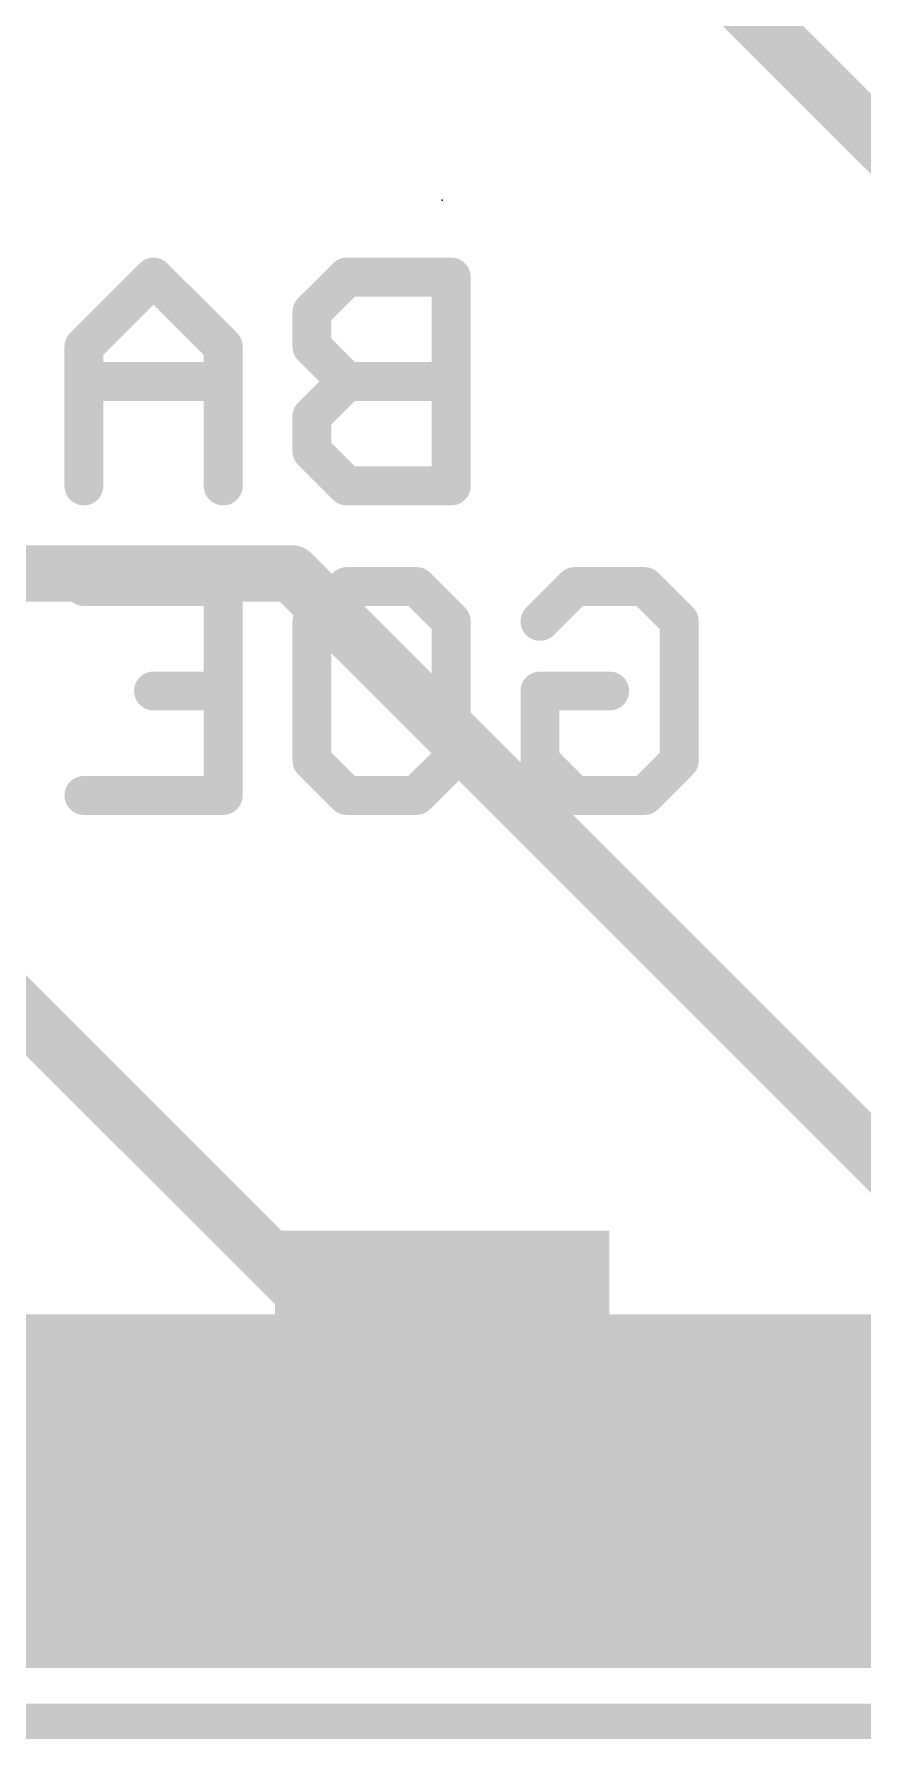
# Model space of a CAD drawing. Extents: x -33 to 81, y -19 to 22.
# Drawn here: x 33.58 to 39.53, y -0.13 to 12.12 of the extents above; entities that cross this region are included whole.
import ezdxf

# ---------------------------------------------------------------- set-up
doc = ezdxf.new("R2010")
doc.units = 0
for name, color, linetype in [('1', 12, 'CONTINUOUS'), ('16', 132, 'CONTINUOUS'), ('20', 53, 'CONTINUOUS'), ('21', 41, 'CONTINUOUS'), ('22', 40, 'CONTINUOUS'), ('23', 53, 'CONTINUOUS')]:
    doc.layers.add(name, color=color, linetype=linetype)

# ---------------------------------------------------------------- blocks, each defined once
blk = doc.blocks.new('RECT')
blk.add_solid([(-0.5, -0.5), (0.5, -0.5), (-0.5, 0.5), (0.5, 0.5)])

msp = doc.modelspace()

# ---------------------------------------------------------------- linework, layer by layer
at = {"layer": '1'}
for points, const_width in [([(38.5318, 12.4587), (42.6085, 8.382)], 0.4064), ([(35.4322, 8.2423), (19.2405, 8.2423)], 0.4064), ([(35.4322, 8.2423), (41.5925, 2.082)], 0.4064), ([(32.6382, 5.9563), (36.5125, 2.082)], 0.4064), ([(52.324, 0), (0, 0)], 0.254)]:
    msp.add_lwpolyline(points, dxfattribs=dict(at, const_width=const_width))
at = {"layer": '1', "const_width": 0.2032}
for points in [[(35.504, 8.3141, 1), (35.3604, 8.1705)], [(35.4322, 8.1407, 1), (35.4322, 8.3439)], [(36.4407, 2.0102, 1), (36.5843, 2.1538)]]:
    msp.add_lwpolyline(points, format="xyb", dxfattribs=at)
at = {"layer": '16', "const_width": 0.254}
msp.add_lwpolyline([(0, 0), (52.324, 0)], dxfattribs=at)
at = {"layer": '20', "const_width": 0.2032}
msp.add_lwpolyline([(7.8105, 0), (44.45, 0)], dxfattribs=at)
at = {"layer": '22', "const_width": 0.2794}
for points in [[(34.4412, 10.3708), (33.9413, 9.8709)], [(34.9412, 9.8709), (34.4412, 10.3708)], [(35.8284, 10.3708), (35.5784, 10.1209)], [(36.5784, 10.3708), (35.8284, 10.3708)], [(36.5784, 8.871), (36.5784, 10.3708)], [(35.5784, 10.1209), (35.5784, 9.8709)], [(33.9413, 9.8709), (33.9413, 8.871)], [(34.9412, 8.871), (34.9412, 9.8709)], [(35.5784, 9.8709), (35.8284, 9.6209)], [(34.9412, 9.6209), (33.9413, 9.6209)], [(35.8284, 9.6209), (35.5784, 9.3709)], [(36.5784, 9.6209), (35.8284, 9.6209)], [(35.5784, 9.3709), (35.5784, 9.1209)], [(35.5784, 9.1209), (35.8284, 8.871)], [(35.8284, 8.871), (36.5784, 8.871)], [(33.9413, 8.1483), (34.9412, 8.1483)], [(34.9412, 8.1483), (34.9412, 6.6485)], [(35.5784, 7.8984), (35.8284, 8.1483)], [(35.8284, 8.1483), (36.3284, 8.1483)], [(36.3284, 8.1483), (36.5784, 7.8984)], [(37.2156, 7.8984), (37.4656, 8.1483)], [(37.4656, 8.1483), (37.9655, 8.1483)], [(37.9655, 8.1483), (38.2155, 7.8984)], [(35.5784, 6.8984), (35.5784, 7.8984)], [(36.5784, 7.8984), (36.5784, 6.8984)], [(38.2155, 7.8984), (38.2155, 6.8984)], [(34.9412, 7.3984), (34.4412, 7.3984)], [(37.2156, 6.8984), (37.2156, 7.3984)], [(37.2156, 7.3984), (37.7156, 7.3984)], [(35.8284, 6.6485), (35.5784, 6.8984)], [(36.5784, 6.8984), (36.3284, 6.6485)], [(37.4656, 6.6485), (37.2156, 6.8984)], [(38.2155, 6.8984), (37.9655, 6.6485)], [(34.9412, 6.6485), (33.9413, 6.6485)], [(36.3284, 6.6485), (35.8284, 6.6485)], [(37.9655, 6.6485), (37.4656, 6.6485)]]:
    msp.add_lwpolyline(points, dxfattribs=at)
at = {"layer": '22', "const_width": 0.1397}
for points in [[(34.4906, 10.4202, 1), (34.3918, 10.3214)], [(34.4906, 10.3214, 1), (34.3918, 10.4202)], [(35.8284, 10.4407, 1), (35.8284, 10.301)], [(35.8778, 10.3214, 1), (35.779, 10.4202)], [(36.6482, 10.3708, 1), (36.5085, 10.3708)], [(36.5784, 10.301, 1), (36.5784, 10.4407)], [(35.6483, 10.1209, 1), (35.5086, 10.1209)], [(35.529, 10.1702, 1), (35.6278, 10.0715)], [(34.0111, 9.8709, 1), (33.8714, 9.8709)], [(33.8919, 9.9203, 1), (33.9907, 9.8215)], [(35.0111, 9.8709, 1), (34.8713, 9.8709)], [(34.8918, 9.8215, 1), (34.9906, 9.9203)], [(35.6278, 9.9203, 1), (35.529, 9.8215)], [(35.5086, 9.8709, 1), (35.6483, 9.8709)], [(33.9413, 9.6907, 1), (33.9413, 9.551)], [(34.9412, 9.551, 1), (34.9412, 9.6907)], [(35.8284, 9.6907, 1), (35.8284, 9.551)], [(35.8778, 9.5715, 1), (35.779, 9.6703)], [(35.779, 9.5715, 1), (35.8778, 9.6703)], [(36.5784, 9.551, 1), (36.5784, 9.6907)], [(35.6483, 9.3709, 1), (35.5086, 9.3709)], [(35.529, 9.4203, 1), (35.6278, 9.3215)], [(35.6278, 9.1703, 1), (35.529, 9.0715)], [(35.5086, 9.1209, 1), (35.6483, 9.1209)], [(33.8714, 8.871, 1), (34.0111, 8.871)], [(34.8713, 8.871, 1), (35.0111, 8.871)], [(35.8284, 8.9408, 1), (35.8284, 8.8011)], [(35.779, 8.8216, 1), (35.8778, 8.9203)], [(36.5085, 8.871, 1), (36.6482, 8.871)], [(36.5784, 8.8011, 1), (36.5784, 8.9408)], [(33.9413, 8.2182, 1), (33.9413, 8.0785)], [(35.0111, 8.1483, 1), (34.8714, 8.1483)], [(34.9412, 8.0785, 1), (34.9412, 8.2182)], [(35.8284, 8.2182, 1), (35.8284, 8.0785)], [(35.8778, 8.0989, 1), (35.779, 8.1977)], [(36.3778, 8.1977, 1), (36.279, 8.0989)], [(36.3284, 8.0785, 1), (36.3284, 8.2182)], [(37.4656, 8.2182, 1), (37.4656, 8.0785)], [(37.515, 8.0989, 1), (37.4162, 8.1977)], [(38.0149, 8.1977, 1), (37.9161, 8.0989)], [(37.9655, 8.0785, 1), (37.9655, 8.2182)], [(35.6483, 7.8984, 1), (35.5086, 7.8984)], [(35.529, 7.9477, 1), (35.6278, 7.849)], [(36.6482, 7.8984, 1), (36.5085, 7.8984)], [(36.529, 7.849, 1), (36.6278, 7.9477)], [(37.1662, 7.9477, 1), (37.265, 7.849)], [(38.2854, 7.8984, 1), (38.1457, 7.8984)], [(38.1661, 7.849, 1), (38.2649, 7.9477)], [(34.4412, 7.4682, 1), (34.4412, 7.3285)], [(34.9412, 7.3285, 1), (34.9412, 7.4682)], [(37.2854, 7.3984, 1), (37.1457, 7.3984)], [(37.2156, 7.4682, 1), (37.2156, 7.3285)], [(37.7156, 7.3285, 1), (37.7156, 7.4682)], [(35.6278, 6.9478, 1), (35.529, 6.849)], [(36.6278, 6.849, 1), (36.529, 6.9478)], [(37.265, 6.9478, 1), (37.1662, 6.849)], [(38.2649, 6.849, 1), (38.1661, 6.9478)], [(35.5086, 6.8984, 1), (35.6483, 6.8984)], [(36.5085, 6.8984, 1), (36.6482, 6.8984)], [(37.1457, 6.8984, 1), (37.2854, 6.8984)], [(38.1457, 6.8984, 1), (38.2854, 6.8984)], [(33.9413, 6.7183, 1), (33.9413, 6.5786)], [(34.9412, 6.5786, 1), (34.9412, 6.7183)], [(35.8284, 6.7183, 1), (35.8284, 6.5786)], [(35.779, 6.5991, 1), (35.8778, 6.6978)], [(36.279, 6.6978, 1), (36.3778, 6.5991)], [(36.3284, 6.5786, 1), (36.3284, 6.7183)], [(37.4656, 6.7183, 1), (37.4656, 6.5786)], [(37.4162, 6.5991, 1), (37.515, 6.6978)], [(37.9161, 6.6978, 1), (38.0149, 6.5991)], [(37.9655, 6.5786, 1), (37.9655, 6.7183)], [(34.8714, 6.6485, 1), (35.0111, 6.6485)]]:
    msp.add_lwpolyline(points, format="xyb", dxfattribs=at)
at = {"layer": '23'}
msp.add_point((36.5125, 10.922), dxfattribs=at)

# ---------------------------------------------------------------- block references
at = {"layer": '1', "xscale": 2.88, "yscale": 2.4, "rotation": 270}
msp.add_blockref('RECT', (36.5125, 2.082), dxfattribs=at)
at = {"layer": '21', "xscale": 7.493, "yscale": 2.54}
msp.add_blockref('RECT', (36.5125, 1.651), dxfattribs=at)

doc.saveas('drawing.dxf')
